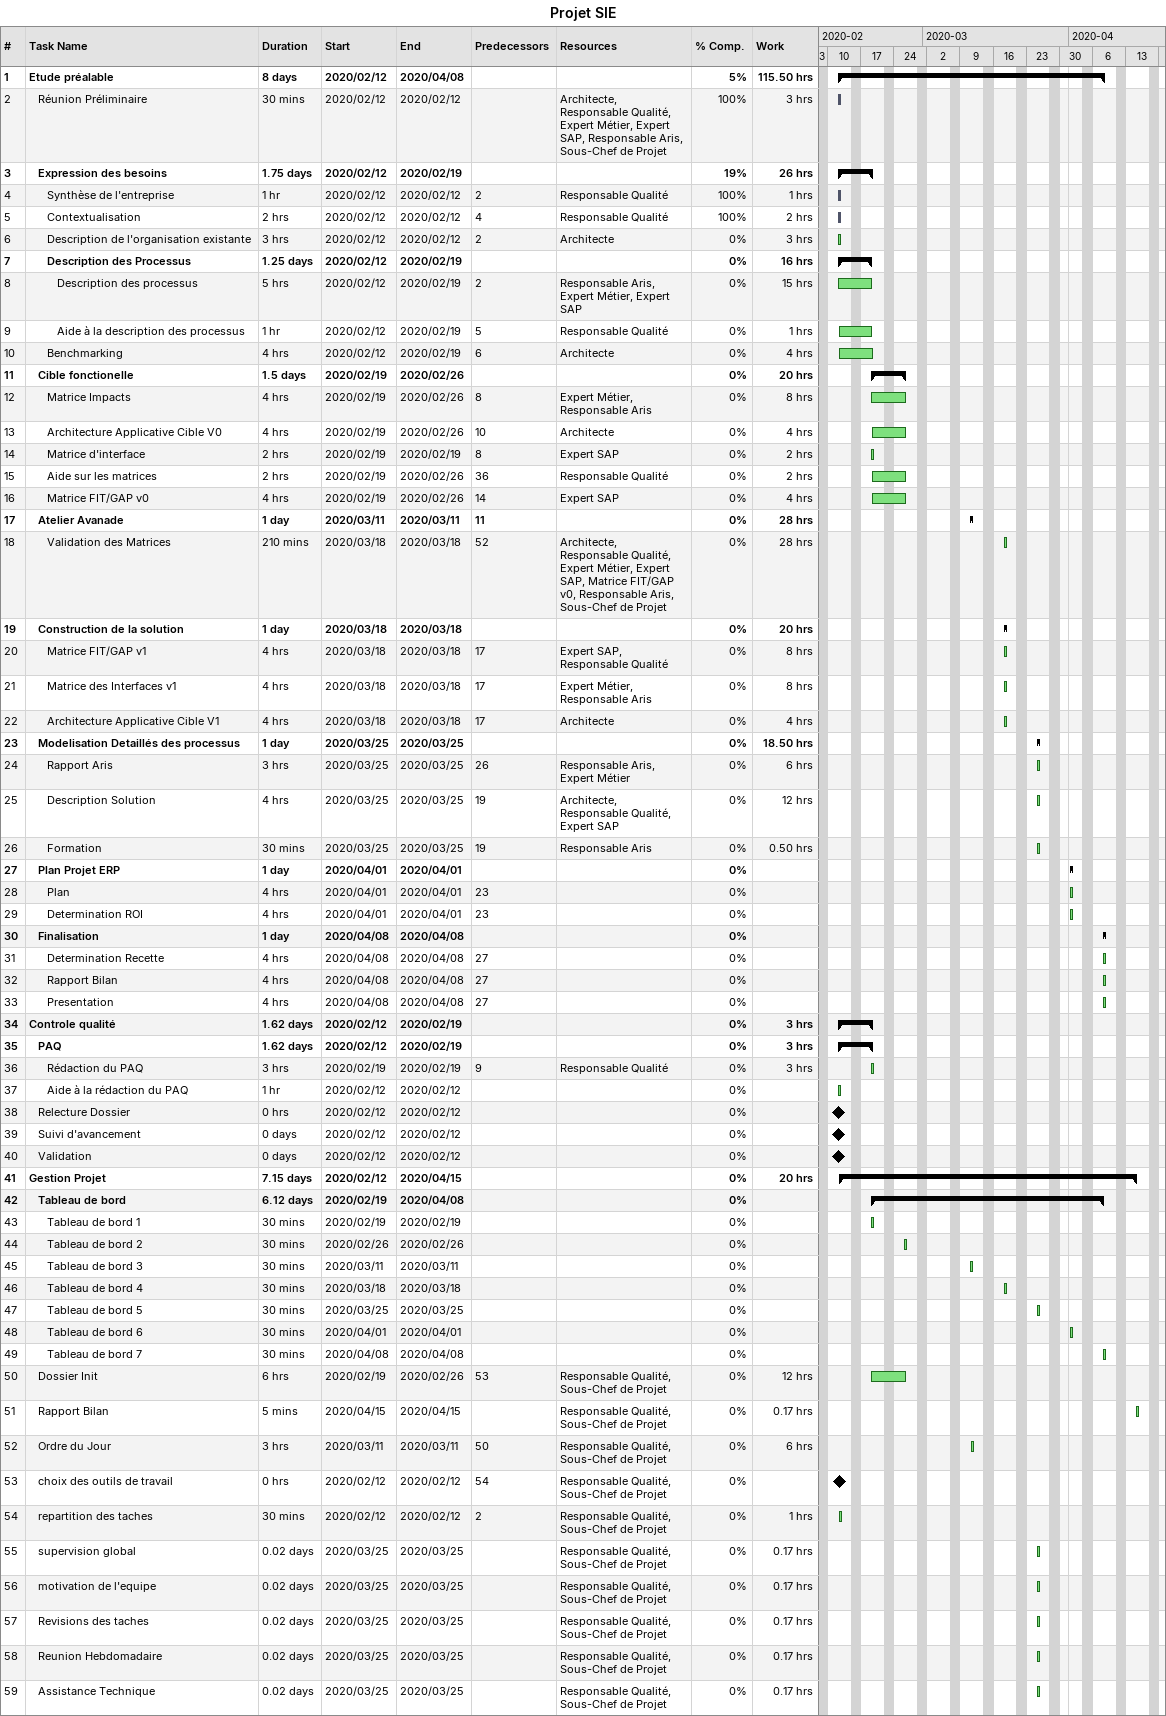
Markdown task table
Projet SIE

| ID | Level | Task | Duration | Start | Finish | Predecessors | Resources | % complete | Work (h) |
|---|---|---|---|---|---|---|---|---|---|
| 1 | 1 | **Etude préalable** | 8d | 2020-02-12 | 2020-04-08 |  |  | 5 | 115.50 |
| 2 | 2 | Réunion Préliminaire | 30min | 2020-02-12 | 2020-02-12 |  | Architecte, Responsable Qualité, Expert Métier, Expert SAP, Responsable Aris, Sous-Chef de Projet | 100 | 3 |
| 3 | 2 | **Expression des besoins** | 1.75d | 2020-02-12 | 2020-02-19 |  |  | 19 | 26 |
| 4 | 3 | Synthèse de l'entreprise | 1h | 2020-02-12 | 2020-02-12 | 2 | Responsable Qualité | 100 | 1 |
| 5 | 3 | Contextualisation | 2h | 2020-02-12 | 2020-02-12 | 4 | Responsable Qualité | 100 | 2 |
| 6 | 3 | Description de l'organisation existante | 3h | 2020-02-12 | 2020-02-12 | 2 | Architecte | 0 | 3 |
| 7 | 3 | **Description des Processus** | 1.25d | 2020-02-12 | 2020-02-19 |  |  | 0 | 16 |
| 8 | 4 | Description des processus | 5h | 2020-02-12 | 2020-02-19 | 2 | Responsable Aris, Expert Métier, Expert SAP | 0 | 15 |
| 9 | 4 | Aide à la description des processus | 1h | 2020-02-12 | 2020-02-19 | 5 | Responsable Qualité | 0 | 1 |
| 10 | 3 | Benchmarking | 4h | 2020-02-12 | 2020-02-19 | 6 | Architecte | 0 | 4 |
| 11 | 2 | **Cible fonctionelle** | 1.5d | 2020-02-19 | 2020-02-26 |  |  | 0 | 20 |
| 12 | 3 | Matrice Impacts | 4h | 2020-02-19 | 2020-02-26 | 8 | Expert Métier, Responsable Aris | 0 | 8 |
| 13 | 3 | Architecture Applicative Cible V0 | 4h | 2020-02-19 | 2020-02-26 | 10 | Architecte | 0 | 4 |
| 14 | 3 | Matrice d'interface | 2h | 2020-02-19 | 2020-02-19 | 8 | Expert SAP | 0 | 2 |
| 15 | 3 | Aide sur les matrices | 2h | 2020-02-19 | 2020-02-26 | 36 | Responsable Qualité | 0 | 2 |
| 16 | 3 | Matrice FIT/GAP v0 | 4h | 2020-02-19 | 2020-02-26 | 14 | Expert SAP | 0 | 4 |
| 17 | 2 | **Atelier Avanade** | 1d | 2020-03-11 | 2020-03-11 | 11 |  | 0 | 28 |
| 18 | 3 | Validation des Matrices | 210min | 2020-03-18 | 2020-03-18 | 52 | Architecte, Responsable Qualité, Expert Métier, Expert SAP, Matrice FIT/GAP v0, Responsable Aris, Sous-Chef de Projet | 0 | 28 |
| 19 | 2 | **Construction de la solution** | 1d | 2020-03-18 | 2020-03-18 |  |  | 0 | 20 |
| 20 | 3 | Matrice FIT/GAP v1 | 4h | 2020-03-18 | 2020-03-18 | 17 | Expert SAP, Responsable Qualité | 0 | 8 |
| 21 | 3 | Matrice des Interfaces v1 | 4h | 2020-03-18 | 2020-03-18 | 17 | Expert Métier, Responsable Aris | 0 | 8 |
| 22 | 3 | Architecture Applicative Cible V1 | 4h | 2020-03-18 | 2020-03-18 | 17 | Architecte | 0 | 4 |
| 23 | 2 | **Modelisation Detaillés des processus** | 1d | 2020-03-25 | 2020-03-25 |  |  | 0 | 18.50 |
| 24 | 3 | Rapport Aris | 3h | 2020-03-25 | 2020-03-25 | 26 | Responsable Aris, Expert Métier | 0 | 6 |
| 25 | 3 | Description Solution | 4h | 2020-03-25 | 2020-03-25 | 19 | Architecte, Responsable Qualité, Expert SAP | 0 | 12 |
| 26 | 3 | Formation | 30min | 2020-03-25 | 2020-03-25 | 19 | Responsable Aris | 0 | 0.50 |
| 27 | 2 | **Plan Projet ERP** | 1d | 2020-04-01 | 2020-04-01 |  |  | 0 |  |
| 28 | 3 | Plan | 4h | 2020-04-01 | 2020-04-01 | 23 |  | 0 |  |
| 29 | 3 | Determination ROI | 4h | 2020-04-01 | 2020-04-01 | 23 |  | 0 |  |
| 30 | 2 | **Finalisation** | 1d | 2020-04-08 | 2020-04-08 |  |  | 0 |  |
| 31 | 3 | Determination Recette | 4h | 2020-04-08 | 2020-04-08 | 27 |  | 0 |  |
| 32 | 3 | Rapport Bilan | 4h | 2020-04-08 | 2020-04-08 | 27 |  | 0 |  |
| 33 | 3 | Presentation | 4h | 2020-04-08 | 2020-04-08 | 27 |  | 0 |  |
| 34 | 1 | **Controle qualité** | 1.62d | 2020-02-12 | 2020-02-19 |  |  | 0 | 3 |
| 35 | 2 | **PAQ** | 1.62d | 2020-02-12 | 2020-02-19 |  |  | 0 | 3 |
| 36 | 3 | Rédaction du PAQ | 3h | 2020-02-19 | 2020-02-19 | 9 | Responsable Qualité | 0 | 3 |
| 37 | 3 | Aide à la rédaction du PAQ | 1h | 2020-02-12 | 2020-02-12 |  |  | 0 |  |
| 38 | 2 | Relecture Dossier | 0h | 2020-02-12 | 2020-02-12 |  |  | 0 |  |
| 39 | 2 | Suivi d'avancement | 0d | 2020-02-12 | 2020-02-12 |  |  | 0 |  |
| 40 | 2 | Validation | 0d | 2020-02-12 | 2020-02-12 |  |  | 0 |  |
| 41 | 1 | **Gestion Projet** | 7.15d | 2020-02-12 | 2020-04-15 |  |  | 0 | 20 |
| 42 | 2 | **Tableau de bord** | 6.12d | 2020-02-19 | 2020-04-08 |  |  | 0 |  |
| 43 | 3 | Tableau de bord 1 | 30min | 2020-02-19 | 2020-02-19 |  |  | 0 |  |
| 44 | 3 | Tableau de bord 2 | 30min | 2020-02-26 | 2020-02-26 |  |  | 0 |  |
| 45 | 3 | Tableau de bord 3 | 30min | 2020-03-11 | 2020-03-11 |  |  | 0 |  |
| 46 | 3 | Tableau de bord 4 | 30min | 2020-03-18 | 2020-03-18 |  |  | 0 |  |
| 47 | 3 | Tableau de bord 5 | 30min | 2020-03-25 | 2020-03-25 |  |  | 0 |  |
| 48 | 3 | Tableau de bord 6 | 30min | 2020-04-01 | 2020-04-01 |  |  | 0 |  |
| 49 | 3 | Tableau de bord 7 | 30min | 2020-04-08 | 2020-04-08 |  |  | 0 |  |
| 50 | 2 | Dossier Init | 6h | 2020-02-19 | 2020-02-26 | 53 | Responsable Qualité, Sous-Chef de Projet | 0 | 12 |
| 51 | 2 | Rapport Bilan | 5min | 2020-04-15 | 2020-04-15 |  | Responsable Qualité, Sous-Chef de Projet | 0 | 0.17 |
| 52 | 2 | Ordre du Jour | 3h | 2020-03-11 | 2020-03-11 | 50 | Responsable Qualité, Sous-Chef de Projet | 0 | 6 |
| 53 | 2 | choix des outils de travail | 0h | 2020-02-12 | 2020-02-12 | 54 | Responsable Qualité, Sous-Chef de Projet | 0 |  |
| 54 | 2 | repartition des taches | 30min | 2020-02-12 | 2020-02-12 | 2 | Responsable Qualité, Sous-Chef de Projet | 0 | 1 |
| 55 | 2 | supervision global | 0.02d | 2020-03-25 | 2020-03-25 |  | Responsable Qualité, Sous-Chef de Projet | 0 | 0.17 |
| 56 | 2 | motivation de l'equipe | 0.02d | 2020-03-25 | 2020-03-25 |  | Responsable Qualité, Sous-Chef de Projet | 0 | 0.17 |
| 57 | 2 | Revisions des taches | 0.02d | 2020-03-25 | 2020-03-25 |  | Responsable Qualité, Sous-Chef de Projet | 0 | 0.17 |
| 58 | 2 | Reunion Hebdomadaire | 0.02d | 2020-03-25 | 2020-03-25 |  | Responsable Qualité, Sous-Chef de Projet | 0 | 0.17 |
| 59 | 2 | Assistance Technique | 0.02d | 2020-03-25 | 2020-03-25 |  | Responsable Qualité, Sous-Chef de Projet | 0 | 0.17 |
